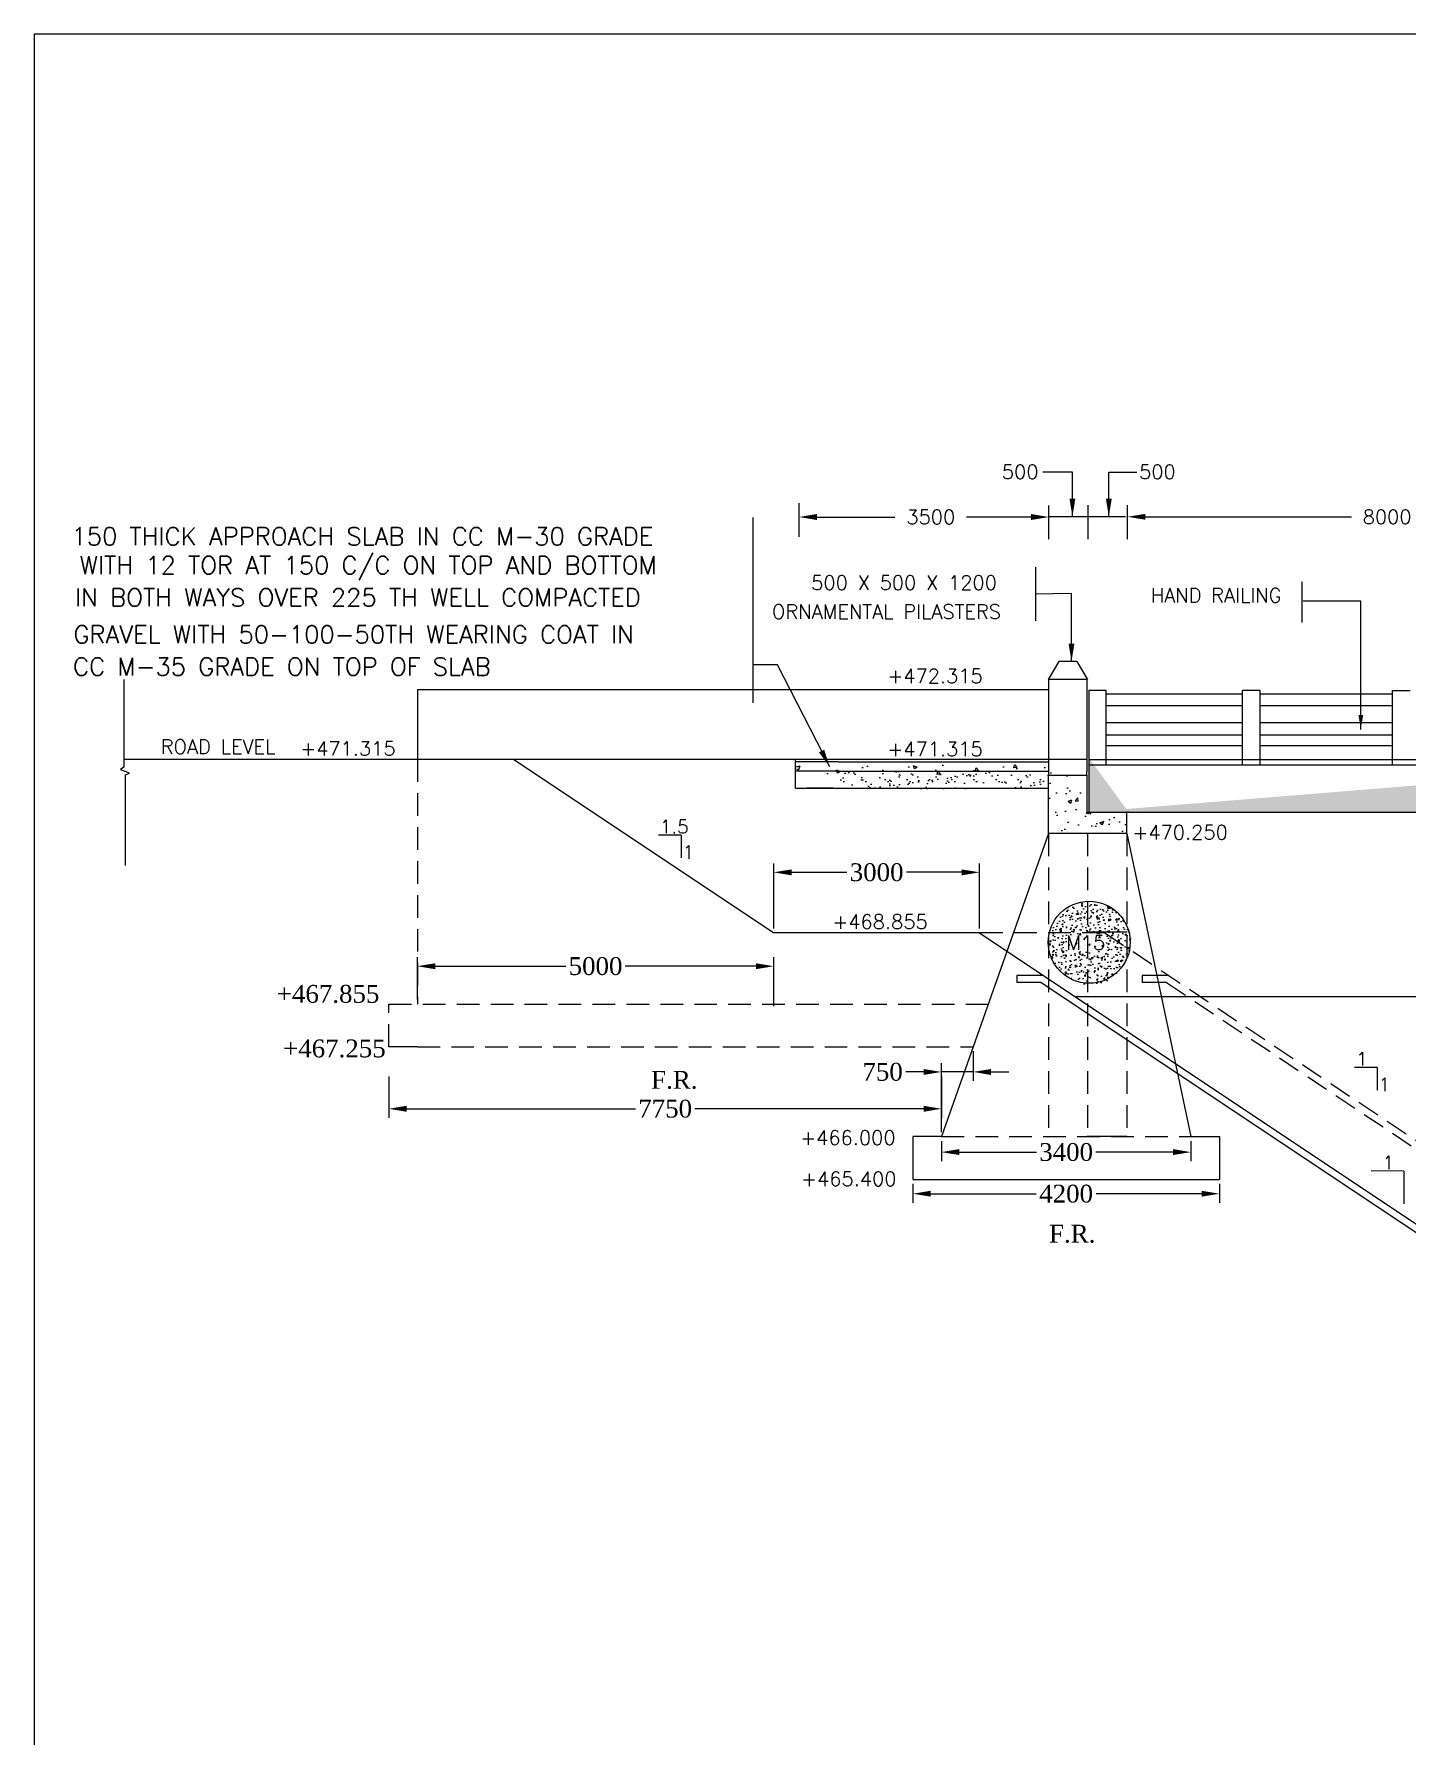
# Model space of a CAD drawing. Header units: millimetres. Extents: x 173 to 1182, y 876 to 1915.
# Drawn here: x 173.3 to 365.9, y 1232.5 to 1471.3 of the extents above; entities that cross this region are included whole.
import ezdxf

# ---------------------------------------------------------------- set-up
doc = ezdxf.new("R2010")
doc.units = ezdxf.units.MM
doc.linetypes.add('HIDDEN', pattern=[9.525, 6.35, -3.175])
doc.styles.add('ROMANS', font='romans')
doc.styles.get("Standard").update_dxf_attribs({"font": 'times.ttf'})
doc.styles.add('TIMES NEW ROMAN', font='times.ttf')
doc.dimstyles.new('ISO-25', dxfattribs={"dimtxt": 2.5, "dimasz": 2.5, "dimexe": 1.25, "dimexo": 0.625, "dimtad": 0, "dimtih": 1, "dimtoh": 1, "dimlfac": 100, "dimtxsty": 'TIMES NEW ROMAN', "dimcen": 2.5, "dimadec": 0, "dimazin": 0, "dimtfac": 1, "dimtmove": 0, "dimatfit": 3, "dimfxl": 1, "dimarcsym": 0})
doc.dimstyles.get("Standard").update_dxf_attribs({"dimtxt": 2, "dimasz": 2.5, "dimexe": 0.18, "dimexo": 0.18, "dimgap": 1.5, "dimtad": 0, "dimtih": 1, "dimtoh": 1, "dimdec": 0, "dimlfac": 100, "dimzin": 0, "dimdsep": 46, "dimtxsty": 'ROMANS', "dimcen": 0.09, "dimadec": 0, "dimazin": 0, "dimtfac": 1, "dimtdec": 0, "dimtofl": 0, "dimtmove": 1, "dimatfit": 1, "dimfxl": 1, "dimtolj": 1, "dimtzin": 0, "dimarcsym": 0})
pattern_1 = [(50, (141.2165, 607.797), (5.379451, -0.47064), [0.5625, -6.1875]), (355, (141.2165, 607.797), (-1.040635, 5.64144), [0.45, -4.95]), (100.4514, (141.665, 607.758), (4.33882, 5.170797), [0.47805, -5.258566]), (46.1842, (141.2165, 609.297), (8.00431, -1.241393), [0.84375, -9.28125]), (96.6356, (141.8835, 609.194), (7.00997, 7.305884), [0.71708, -7.88785]), (351.1842, (141.2165, 609.297), (7.009965, 7.30589), [0.675, -7.425]), (21, (141.9665, 608.922), (4.476803, -3.019642), [0.5625, -6.1875]), (326, (141.9665, 608.922), (1.824865, 5.438625), [0.45, -4.95]), (71.4514, (142.3396, 608.6705), (6.30167, 2.41898), [0.47805, -5.258566]), (37.5, (141.2165, 607.797), (0.091199, 2.496704), [0, -4.89, 0, -5.025, 0, -4.96875]), (7.5, (141.2165, 607.797), (1.9730215, 2.958088), [0, -2.865, 0, -4.7775, 0, -1.89375]), (327.5, (139.544, 607.797), (4.0036683, -0.1691615), [0, -1.875, 0, -5.85, 0, -7.7625]), (317.5, (138.794, 607.797), (4.373896, 0.750787), [0, -2.4375, 0, -3.885, 0, -5.5125])]

# ---------------------------------------------------------------- blocks, each defined once
blk = doc.blocks.new('*D78')
at = {"color": 0, "lineweight": -2, "transparency": 16777216}
for p, q in [((296.58, 1309.99), (296.58, 1307.35)), ((299.08, 1308.6), (313.86, 1308.6)), ((337.08, 1308.6), (322.31, 1308.6)), ((339.58, 1309.99), (339.58, 1307.35))]:
    blk.add_line(p, q, dxfattribs=at)
at = {"color": 0, "transparency": 16777216}
for points in [[(299.08, 1309.02), (299.08, 1308.19), (296.58, 1308.6)], [(337.08, 1309.02), (337.08, 1308.19), (339.58, 1308.6)]]:
    blk.add_solid(points, dxfattribs=at)
at = {"layer": 'Defpoints', "color": 0, "transparency": 16777216}
for p in [(296.58, 1310.62), (339.58, 1310.62), (339.58, 1308.6)]:
    blk.add_point(p, dxfattribs=at)
at = {"color": 0, "transparency": 16777216, "insert": (318.08, 1308.6), "char_height": 2.5, "attachment_point": 5, "style": 'TIMES NEW ROMAN'}
blk.add_mtext('4200', dxfattribs=at)
blk = doc.blocks.new('*D79')
at = {"color": 0, "lineweight": -2, "transparency": 16777216}
for p, q in [((326.71, 1403.71), (326.71, 1403.74)), ((329.21, 1403.56), (358.1, 1403.56)), ((403.92, 1403.56), (368.15, 1403.56)), ((406.42, 1403.71), (406.42, 1403.74))]:
    blk.add_line(p, q, dxfattribs=at)
at = {"color": 0, "transparency": 16777216}
for points in [[(329.21, 1403.98), (329.21, 1403.15), (326.71, 1403.56)], [(403.92, 1403.98), (403.92, 1403.15), (406.42, 1403.56)]]:
    blk.add_solid(points, dxfattribs=at)
at = {"layer": 'Defpoints', "color": 0, "transparency": 16777216}
for p in [(326.71, 1403.56), (326.71, 1403.53), (406.42, 1403.53)]:
    blk.add_point(p, dxfattribs=at)
at = {"color": 0, "transparency": 16777216, "insert": (363.12, 1403.56), "char_height": 2, "attachment_point": 5, "style": 'ROMANS'}
blk.add_mtext('\\A1;8000', dxfattribs=at)
blk = doc.blocks.new('*D80')
at = {"color": 0, "lineweight": -2, "transparency": 16777216}
for p, q in [((280.61, 1403.29), (280.61, 1403.71)), ((283.11, 1403.53), (294.06, 1403.53)), ((313.14, 1403.53), (304.11, 1403.53)), ((315.64, 1402.98), (315.64, 1403.71))]:
    blk.add_line(p, q, dxfattribs=at)
at = {"color": 0, "transparency": 16777216}
for points in [[(283.11, 1403.95), (283.11, 1403.11), (280.61, 1403.53)], [(313.14, 1403.95), (313.14, 1403.11), (315.64, 1403.53)]]:
    blk.add_solid(points, dxfattribs=at)
at = {"layer": 'Defpoints', "color": 0, "transparency": 16777216}
for p in [(280.61, 1403.53), (280.61, 1403.11), (315.64, 1402.8)]:
    blk.add_point(p, dxfattribs=at)
at = {"color": 0, "transparency": 16777216, "insert": (299.09, 1403.53), "char_height": 2, "attachment_point": 5, "style": 'ROMANS'}
blk.add_mtext('\\A1;3500', dxfattribs=at)
blk = doc.blocks.new('*D100')
at = {"color": 0, "lineweight": -2, "transparency": 16777216}
for p, q in [((277.05, 1345.83), (277.05, 1354.94)), ((279.55, 1353.69), (287.31, 1353.69)), ((303.43, 1353.69), (295.66, 1353.69)), ((305.93, 1345.83), (305.93, 1354.94))]:
    blk.add_line(p, q, dxfattribs=at)
at = {"color": 0, "transparency": 16777216}
for points in [[(279.55, 1354.1), (279.55, 1353.27), (277.05, 1353.69)], [(303.43, 1354.1), (303.43, 1353.27), (305.93, 1353.69)]]:
    blk.add_solid(points, dxfattribs=at)
at = {"layer": 'Defpoints', "color": 0, "transparency": 16777216}
for p in [(305.93, 1353.69), (277.05, 1345.2), (305.93, 1345.2)]:
    blk.add_point(p, dxfattribs=at)
at = {"color": 0, "transparency": 16777216, "insert": (291.49, 1353.69), "char_height": 2.5, "attachment_point": 5, "style": 'TIMES NEW ROMAN'}
blk.add_mtext('3000', dxfattribs=at)
blk = doc.blocks.new('*D108')
at = {"color": 0, "lineweight": -2, "transparency": 16777216}
for p, q in [((227.05, 1335.83), (227.05, 1341.77)), ((277.05, 1334.92), (277.05, 1341.77)), ((229.55, 1340.52), (247.89, 1340.52)), ((274.55, 1340.52), (256.22, 1340.52))]:
    blk.add_line(p, q, dxfattribs=at)
at = {"color": 0, "transparency": 16777216}
for points in [[(229.55, 1340.93), (229.55, 1340.1), (227.05, 1340.52)], [(274.55, 1340.93), (274.55, 1340.1), (277.05, 1340.52)]]:
    blk.add_solid(points, dxfattribs=at)
at = {"layer": 'Defpoints', "color": 0, "transparency": 16777216}
for p in [(227.05, 1340.52), (227.05, 1335.2), (277.05, 1334.3)]:
    blk.add_point(p, dxfattribs=at)
at = {"color": 0, "transparency": 16777216, "insert": (252.05, 1340.52), "char_height": 2.5, "attachment_point": 5, "style": 'TIMES NEW ROMAN'}
blk.add_mtext('5000', dxfattribs=at)
blk = doc.blocks.new('*D110')
at = {"color": 0, "lineweight": -2, "transparency": 16777216}
for p, q in [((300.58, 1315.99), (300.58, 1313.19)), ((335.58, 1315.99), (335.58, 1313.19)), ((303.08, 1314.44), (313.91, 1314.44)), ((333.08, 1314.44), (322.26, 1314.44))]:
    blk.add_line(p, q, dxfattribs=at)
at = {"color": 0, "transparency": 16777216}
for points in [[(303.08, 1314.86), (303.08, 1314.03), (300.58, 1314.44)], [(333.08, 1314.86), (333.08, 1314.03), (335.58, 1314.44)]]:
    blk.add_solid(points, dxfattribs=at)
at = {"layer": 'Defpoints', "color": 0, "transparency": 16777216}
for p in [(300.58, 1316.62), (335.58, 1316.62), (335.58, 1314.44)]:
    blk.add_point(p, dxfattribs=at)
at = {"color": 0, "transparency": 16777216, "insert": (318.08, 1314.44), "char_height": 2.5, "attachment_point": 5, "style": 'TIMES NEW ROMAN'}
blk.add_mtext('3400', dxfattribs=at)
blk = doc.blocks.new('*D133')
at = {"color": 0, "lineweight": -2, "transparency": 16777216}
for p, q in [((305.03, 1328.58), (305.03, 1324.44)), ((298.08, 1325.69), (295.58, 1325.69)), ((300.58, 1317.24), (300.58, 1326.94)), ((305.03, 1325.69), (300.58, 1325.69)), ((307.53, 1325.69), (310.03, 1325.69))]:
    blk.add_line(p, q, dxfattribs=at)
at = {"color": 0, "transparency": 16777216}
for points in [[(298.08, 1326.1), (298.08, 1325.27), (300.58, 1325.69)], [(307.53, 1326.1), (307.53, 1325.27), (305.03, 1325.69)]]:
    blk.add_solid(points, dxfattribs=at)
at = {"layer": 'Defpoints', "color": 0, "transparency": 16777216}
for p in [(305.03, 1329.2), (300.58, 1325.69), (300.58, 1316.62)]:
    blk.add_point(p, dxfattribs=at)
at = {"color": 0, "transparency": 16777216, "insert": (292.33, 1325.69), "char_height": 2.5, "attachment_point": 5, "style": 'TIMES NEW ROMAN'}
blk.add_mtext('750', dxfattribs=at)
blk = doc.blocks.new('*D134')
at = {"color": 0, "lineweight": -2, "transparency": 16777216}
for p, q in [((223.05, 1325.06), (223.05, 1319.27)), ((300.58, 1325.06), (300.58, 1319.27)), ((225.55, 1320.52), (257.64, 1320.52)), ((298.08, 1320.52), (266, 1320.52))]:
    blk.add_line(p, q, dxfattribs=at)
at = {"color": 0, "transparency": 16777216}
for points in [[(225.55, 1320.94), (225.55, 1320.1), (223.05, 1320.52)], [(298.08, 1320.94), (298.08, 1320.1), (300.58, 1320.52)]]:
    blk.add_solid(points, dxfattribs=at)
at = {"layer": 'Defpoints', "color": 0, "transparency": 16777216}
for p in [(223.05, 1325.69), (300.58, 1325.69), (223.05, 1320.52)]:
    blk.add_point(p, dxfattribs=at)
at = {"color": 0, "transparency": 16777216, "insert": (261.82, 1320.52), "char_height": 2.5, "attachment_point": 5, "style": 'TIMES NEW ROMAN'}
blk.add_mtext('7750', dxfattribs=at)

msp = doc.modelspace()

# ---------------------------------------------------------------- hatches: boundary and pattern name
h = msp.add_hatch()
h.set_pattern_fill('AR-CONC', color=256, style=0)
h.set_pattern_definition([(50, (140.7314, 562.0006), (7.1726, -0.62752), [0.75, -8.25]), (355, (140.7314, 562.001), (-1.387513, 7.52192), [0.6, -6.6]), (100.4514, (141.329, 561.948), (5.785094, 6.894395), [0.6374, -7.01142]), (46.1842, (140.731, 564.001), (10.67241, -1.65519), [1.125, -12.375]), (96.6356, (141.621, 563.863), (9.34663, 9.74118), [0.9561, -10.51713]), (351.1842, (140.731, 564.001), (9.34662, 9.74119), [0.9, -9.9]), (21, (141.7314, 563.5006), (5.96907, -4.02619), [0.75, -8.25]), (326, (141.7314, 563.501), (2.43315, 7.2515), [0.6, -6.6]), (71.4514, (142.229, 563.165), (8.402226, 3.225305), [0.6374, -7.01142]), (37.5, (140.7314, 562.0006), (0.1215986, 3.3289385), [0, -6.52, 0, -6.7, 0, -6.625]), (7.5, (140.7314, 562.0006), (2.630695, 3.944117), [0, -3.82, 0, -6.37, 0, -2.525]), (327.5, (138.5014, 562.0006), (5.338224, -0.225549), [0, -2.5, 0, -7.8, 0, -10.35]), (317.5, (137.5014, 562.0006), (5.831862, 1.00105), [0, -3.25, 0, -5.18, 0, -7.35])])
h.paths.add_polyline_path([(284.69966, 1368.7374), (280.26357, 1368.7374), (280.26357, 1367.4315), (284.69966, 1367.4315)])
h = msp.add_hatch()
h.set_pattern_fill('AR-CONC', color=256, scale=0.75, style=0)
h.set_pattern_definition([(130, (762.779, 947.223), (-5.37945, -0.47064), [0.5625, -6.1875]), (185, (762.779, 947.223), (1.040635, 5.64144), [0.45, -4.95]), (79.5486, (762.3307, 947.1837), (-4.33882, 5.170797), [0.47805, -5.258566]), (133.8158, (762.779, 948.723), (-8.00431, -1.24139), [0.84375, -9.28125]), (83.3644, (762.112, 948.6195), (-7.00997, 7.30588), [0.71708, -7.88785]), (188.8158, (762.779, 948.723), (-7.00996, 7.30589), [0.675, -7.425]), (159, (762.029, 948.348), (-4.476803, -3.019642), [0.5625, -6.1875]), (214, (762.029, 948.348), (-1.824865, 5.438625), [0.45, -4.95]), (108.5486, (761.656, 948.0963), (-6.30167, 2.41898), [0.47805, -5.258566]), (142.5, (762.779, 947.223), (-0.091199, 2.496704), [0, -4.89, 0, -5.025, 0, -4.96875]), (172.5, (762.779, 947.223), (-1.973022, 2.958088), [0, -2.865, 0, -4.7775, 0, -1.89375]), (212.5, (764.4515, 947.223), (-4.003668, -0.1691615), [0, -1.875, 0, -5.85, 0, -7.7625]), (222.5, (765.2015, 947.223), (-4.373896, 0.750787), [0, -2.4375, 0, -3.885, 0, -5.5125])])
h.paths.add_polyline_path([(304.58433, 1367.25172), (302.33433, 1368.75172), (316.58433, 1368.75172), (316.58433, 1367.25172)])
h.paths.add_polyline_path([(302.33433, 1368.75172), (304.58433, 1367.25172), (281.58433, 1367.25172), (281.58433, 1368.75172)])
h = msp.add_hatch()
h.set_pattern_fill('AR-CONC', color=256, scale=0.75, style=0)
h.set_pattern_definition(pattern_1)
edge = h.paths.add_edge_path()
edge.add_line((457.42528, 1362.12811), (588.50094, 1362.12811))
edge.add_line((588.74319, 1362.12811), (594.04319, 1362.12811))
edge.add_line((594.04319, 1369.62896), (594.04319, 1362.12811))
edge.add_line((594.04319, 1369.46228), (503.08533, 1369.46228))
edge.add_line((503.08558, 1369.48913), (457.42528, 1369.48913))
edge.add_line((326.85071, 1362.12811), (457.50295, 1362.12811))
edge.add_line((457.50295, 1369.50169), (411.96687, 1369.50169))
edge.add_line((321.28433, 1369.50172), (411.81317, 1369.50172))
edge.add_line((320.99943, 1362.12811), (326.58433, 1362.12811))
edge.add_line((326.85071, 1362.12811), (326.58433, 1362.12811))
edge.add_line((321.28433, 1369.7347), (321.28433, 1362.12811))
h = msp.add_hatch()
h.set_pattern_fill('AR-SAND', color=256, style=0)
h.set_pattern_definition([(37.5, (-42.915, 604.3813), (-0.0629934, 1.9268238), [0, -1.52, 0, -1.7, 0, -1.625]), (7.5, (-42.915, 604.3813), (1.769777, 2.822146), [0, -0.82, 0, -1.37, 0, -0.525]), (327.5, (-44.145, 604.3813), (3.114142, 0.005659), [0, -0.5, 0, -1.8, 0, -2.35]), (317.5, (-44.145, 604.3813), (3.006127, 0.8776756), [0, -0.25, 0, -1.18, 0, -1.35])])
h.paths.add_polyline_path([(315.86265, 1365.45494), (315.87755, 1367.70494), (286.38832, 1367.70494), (286.38832, 1366.87225), (286.38832, 1365.45494)])
h = msp.add_hatch()
h.set_pattern_fill('AR-CONC', color=256, scale=0.75, style=0)
h.set_pattern_definition(pattern_1)
edge = h.paths.add_edge_path()
edge.add_line((326.58433, 1359.11954), (320.99943, 1359.11954))
edge.add_line((326.58433, 1359.11954), (326.58433, 1362.12811))
edge.add_line((320.99943, 1362.12811), (326.58433, 1362.12811))
edge.add_line((320.99943, 1359.11954), (315.62371, 1359.11954))
edge.add_line((315.62371, 1359.12651), (315.62371, 1367.3344))
edge.add_line((315.57987, 1367.3344), (320.99943, 1367.3344))
edge.add_line((320.99943, 1367.3344), (320.99943, 1362.12811))
h = msp.add_hatch()
h.set_pattern_fill('AR-CONC', color=256, scale=0.01, style=0)
h.set_pattern_definition([(50, (-394.8491, -565.6874), (1.8218467, -0.1593909), [0.1905, -2.0955]), (355, (-394.8491, -565.6874), (-0.3524283, 1.9105664), [0.1524, -1.6764]), (100.451, (-394.6973, -565.7007), (1.469425, 1.7511669), [0.1619, -1.7809]), (46.1842, (-394.8491, -565.1794), (2.7107904, -0.4204233), [0.28575, -3.14325]), (96.6356, (-394.6232, -565.2144), (2.3740423, 2.4742556), [0.24285, -2.67135]), (351.184, (-394.849, -565.1794), (2.374046, 2.474251), [0.2286, -2.5146]), (21, (-394.5951, -565.3064), (1.5161488, -1.0226552), [0.1905, -2.0955]), (326, (-394.5951, -565.3064), (0.6180203, 1.8418797), [0.1524, -1.6764]), (71.4514, (-394.4688, -565.3916), (2.1341649, 0.8192286), [0.1619, -1.7809]), (37.5, (-394.84914, -565.6874), (0.03088603, 0.84555039), [0, -1.65608, 0, -1.7018, 0, -1.68275]), (7.5, (-394.8491, -565.6874), (0.66819663, 1.00180575), [0, -0.97028, 0, -1.61798, 0, -0.64135]), (327.5, (-395.41556, -565.6874), (1.35590595, -0.05728744), [0, -0.635, 0, -1.9812, 0, -2.6289]), (317.5, (-395.6696, -565.6874), (1.4812918, 0.2542649), [0, -0.8255, 0, -1.31572, 0, -1.8669])])
h.paths.add_polyline_path([(327.21449, 1343.74539, 1), (315.71067, 1343.74539, 1)])
h.paths.add_polyline_path([(317.96576, 1342.32473), (324.39433, 1342.32473), (324.39433, 1345.32473), (317.96576, 1345.32473)], flags=24)

# ---------------------------------------------------------------- linework, layer by layer
for p, q in [((1068.25993, 1471.28119), (173.25993, 1471.28119)), ((173.25993, 1471.28119), (173.25993, 876.28119)), ((280.60904, 1400.74436), (280.60904, 1405.4754)), ((315.63877, 1400.43508), (315.63877, 1405.16611)), ((321.17424, 1400.43508), (321.17424, 1405.18643)), ((326.70716, 1400.43508), (326.70716, 1405.18643)), ((274.1075, 1403.47998), (274.1075, 1377.45578)), ((315.63877, 1403.60058), (326.39766, 1403.60058)), ((313.77329, 1396.48109), (313.77329, 1388.95292)), ((351.1557, 1394.42317), (351.1557, 1388.75038)), ((317.06755, 1383.27927), (315.56755, 1380.75172)), ((319.58433, 1383.27927), (317.06755, 1383.27927)), ((319.58433, 1383.27927), (321.08433, 1380.75172)), ((185.86016, 1380.7359), (185.86016, 1368.41851)), ((321.08433, 1380.75172), (315.5783, 1380.75172)), ((315.60904, 1380.75172), (315.60904, 1367.3344)), ((321.00385, 1380.7366), (321.00385, 1368.45607)), ((227.08738, 1379.35848), (315.60904, 1379.35848)), ((227.08738, 1379.35848), (227.08738, 1369.54884)), ((323.68433, 1379.20172), (321.28433, 1379.20172)), ((321.28433, 1379.20172), (321.28433, 1370.10268)), ((323.68433, 1368.75172), (323.68433, 1379.20172)), ((342.81217, 1378.69092), (323.68433, 1378.69092)), ((345.31217, 1379.20172), (342.81217, 1379.20172)), ((342.81217, 1368.75172), (342.81217, 1379.20172)), ((345.31217, 1368.75172), (345.31217, 1379.20172)), ((363.8575, 1378.69092), (345.31217, 1378.69092)), ((363.8575, 1379.20172), (366.3575, 1379.20172)), ((363.8575, 1368.75172), (363.8575, 1379.20172)), ((342.81217, 1377.04092), (323.68433, 1377.04092)), ((363.8575, 1377.04092), (345.31217, 1377.04092)), ((342.81217, 1374.64092), (323.68433, 1374.64092)), ((323.68433, 1372.99092), (342.81217, 1372.99092)), ((363.8575, 1374.64092), (345.31217, 1374.64092)), ((345.31217, 1372.99092), (363.8575, 1372.99092)), ((323.68433, 1371.49092), (342.81217, 1371.49092)), ((345.31217, 1371.49092), (363.8575, 1371.49092)), ((185.86016, 1368.41851), (185.37597, 1368.12565)), ((185.37597, 1368.12565), (186.61837, 1367.63791)), ((185.86016, 1369.54884), (321.00385, 1369.54884)), ((240.53701, 1369.54884), (277.05295, 1345.20488)), ((280.11729, 1365.49081), (280.11729, 1369.54884)), ((286.08433, 1369.17437), (280.11729, 1369.17437)), ((286.08433, 1369.17437), (315.60904, 1369.17437)), ((320.99943, 1368.56173), (320.99943, 1367.83134)), ((321.28433, 1370.10268), (321.28433, 1369.7347)), ((321.28433, 1369.7347), (321.28433, 1362.12811)), ((186.61837, 1367.55223), (186.03285, 1367.30587)), ((186.03285, 1367.39154), (186.03285, 1354.6488)), ((286.08433, 1367.8582), (280.11729, 1367.8582)), ((286.08433, 1367.8582), (315.60904, 1367.8582)), ((315.57987, 1367.3344), (320.99943, 1367.3344)), ((315.62371, 1359.12651), (315.62371, 1367.3344)), ((320.99943, 1367.3344), (320.99943, 1367.83134)), ((320.99943, 1367.3344), (320.99943, 1362.12811)), ((280.11729, 1365.49081), (315.6759, 1365.49081)), ((285.37408, 1365.49081), (281.69067, 1365.49081)), ((320.99943, 1362.12811), (326.58433, 1362.12811)), ((326.85071, 1362.12811), (326.58433, 1362.12811)), ((326.58433, 1359.11954), (326.58433, 1362.12811)), ((326.85071, 1362.12811), (457.50295, 1362.12811)), ((315.58433, 1359.11954), (300.58433, 1316.61954)), ((320.99943, 1359.11954), (315.62371, 1359.11954)), ((326.58433, 1359.11954), (320.99943, 1359.11954)), ((326.58433, 1359.11954), (335.58433, 1316.61954)), ((326.89929, 1357.56992), (326.89929, 1357.56992)), ((307.05295, 1345.20488), (277.05295, 1345.20488)), ((305.92528, 1345.20488), (389.92528, 1289.20488)), ((326.58433, 1345.28863), (320.99943, 1345.28863)), ((311.18554, 1339.22721), (311.18554, 1338.22721)), ((314.58902, 1338.22721), (389.62251, 1288.20488)), ((328.76321, 1339.22721), (328.76321, 1338.22721)), ((594.45295, 1336.20488), (319.48311, 1336.20488)), ((227.05295, 1329.20488), (223.05295, 1329.20488)), ((300.58433, 1316.61954), (296.58433, 1316.61954)), ((296.58433, 1316.61954), (296.58433, 1310.61954)), ((326.58433, 1316.61954), (320.99943, 1316.61954)), ((335.58433, 1316.61954), (339.58433, 1316.61954)), ((339.58433, 1316.61954), (339.58433, 1310.61954)), ((365.45511, 1311.78132), (360.87642, 1311.81697)), ((365.45511, 1311.78132), (365.45511, 1307.18245)), ((296.58433, 1310.61954), (339.58433, 1310.61954))]:
    msp.add_line(p, q)
at = {"linetype": 'HIDDEN', "ltscale": 0.5}
for p, q in [((227.05295, 1369.54884), (227.05295, 1335.20488)), ((264.06002, 1358.89185), (259.48133, 1358.92751)), ((264.06002, 1358.89185), (264.06002, 1354.29299)), ((315.58433, 1359.11954), (315.58433, 1316.61954)), ((321.08433, 1359.11954), (321.08433, 1316.61954)), ((326.58433, 1359.11954), (326.58433, 1316.61954)), ((323.50295, 1345.20488), (293.50295, 1345.20488)), ((323.50295, 1345.20488), (407.50295, 1289.20488)), ((332.16669, 1338.22721), (406.94825, 1288.37283)), ((223.05295, 1335.20488), (307.14386, 1335.20488)), ((223.05295, 1329.20488), (223.05295, 1335.20488)), ((227.05295, 1329.20488), (305.02621, 1329.20488)), ((361.732, 1326.2983), (357.15331, 1326.33395)), ((361.732, 1326.2983), (361.732, 1321.69943)), ((300.58433, 1316.61954), (335.58433, 1316.61954))]:
    msp.add_line(p, q, dxfattribs=at)
at = {"linetype": 'HIDDEN'}
for p, q in [((314.89179, 1339.22721), (311.18554, 1339.22721)), ((314.58902, 1338.22721), (311.18554, 1338.22721)), ((332.46946, 1339.22721), (328.76321, 1339.22721)), ((332.16669, 1338.22721), (328.76321, 1338.22721))]:
    msp.add_line(p, q, dxfattribs=at)
at = {"const_width": 0.2, "flags": 128}
for points in [[(321.28433, 1369.50172), (411.81317, 1369.50172)], [(321.28433, 1368.75172), (411.81317, 1368.75172)]]:
    msp.add_lwpolyline(points, dxfattribs=at)
msp.add_circle((321.31792, 1343.88335), 5.75191)

# ---------------------------------------------------------------- texts
at = {"style": 'ROMANS'}
for s, height, p in [('500', 2, (309.06546, 1408.86873)), ('500', 2, (328.32187, 1408.86873)), ('150 THICK APPROACH SLAB IN CC M-30 GRADE', 2.5, (178.51915, 1399.56759)), ('WITH 12 TOR AT 150 C/C ON TOP AND BOTTOM', 2.5, (179.66275, 1395.51997)), ('500 X 500 X 1200', 2, (282.31031, 1393.30715)), ('IN BOTH WAYS OVER 225 TH WELL COMPACTED', 2.5, (179.01979, 1391.00297)), ('HAND RAILING ', 2, (329.95374, 1391.55382)), ('ORNAMENTAL PILASTERS', 2, (276.80017, 1389.25953)), ('GRAVEL WITH 50-100-50TH WEARING COAT IN', 2.5, (178.80505, 1385.81157)), ('CC M-35 GRADE ON TOP OF SLAB', 2.5, (178.73388, 1381.29456)), ('+472.315', 2, (293.00522, 1380.23867)), (' ROAD LEVEL', 2, (189.66251, 1370.31715)), ('+471.315', 2, (210.62083, 1370.06181)), ('+471.315', 2, (293.00522, 1369.98849)), ('+470.250', 2, (327.39104, 1358.29983)), ('+468.855', 2, (285.29186, 1345.75998)), ('M15 ', 2, (318.08481, 1342.82473)), ('+466.000', 2, (280.77499, 1315.46092)), ('1', 1.875, (362.48933, 1312.05106)), ('+465.400', 2, (280.90065, 1309.68792))]:
    msp.add_text(s, height=height, dxfattribs=at).set_placement(p)
at = {"linetype": 'HIDDEN', "ltscale": 0.5, "style": 'ROMANS'}
for s, p in [('1.5', (261.09424, 1359.1616)), ('1', (264.26573, 1355.59953)), ('1', (358.76622, 1326.56804)), ('1', (361.93771, 1323.00598))]:
    msp.add_text(s, height=1.875, dxfattribs=at).set_placement(p)
for s, p in [('+467.855', (207.32029, 1335.39128)), ('+467.255', (208.20232, 1327.73438)), ('F.R.', (259.8458, 1323.32581)), ('F.R.', (315.68048, 1301.74947))]:
    msp.add_text(s, height=2.5).set_placement(p)

# ---------------------------------------------------------------- dimensions: what is measured, and where the dimension line sits
for base, p1, p2, text, dimstyle, picture, middle in [((280.60904, 1403.53144), (315.63877, 1402.80059), (280.60904, 1403.10988), '3500', 'Standard', '*D80', (299.08566, 1403.53144)), ((326.70716, 1403.56432), (406.4178, 1403.52849), (326.70716, 1403.52849), '8000', 'Standard', '*D79', (363.12236, 1403.56432)), ((305.92528, 1353.68697), (277.05295, 1345.20488), (305.92528, 1345.20488), '3000', 'ISO-25', '*D100', (291.48912, 1353.68697))]:
    dim = msp.add_linear_dim(base=base, p1=p1, p2=p2, text=text, dimstyle=dimstyle)
    dim.commit()
    dim.dimension.update_dxf_attribs({"geometry": picture, "text_midpoint": middle, "dimtype": 160})
dim = msp.add_linear_dim(base=(227.05295, 1340.51828), p1=(277.05295, 1334.29689), p2=(227.05295, 1335.20488), dimstyle='ISO-25')
dim.commit()
dim.dimension.update_dxf_attribs({"geometry": '*D108', "text_midpoint": (252.05295, 1340.51828), "dimtype": 160})
for base, p1, p2, text, picture, middle in [((300.58433, 1325.68657), (305.02621, 1329.20488), (300.58433, 1316.61954), '750', '*D133', (292.32504, 1325.68657)), ((223.05295, 1320.51956), (300.58433, 1325.68657), (223.05295, 1325.68657), '7750', '*D134', (261.81864, 1320.51956)), ((335.58433, 1314.44447), (300.58433, 1316.61954), (335.58433, 1316.61954), '3400', '*D110', (318.08433, 1314.44447)), ((339.58433, 1308.60267), (296.58433, 1310.61954), (339.58433, 1310.61954), '4200', '*D78', (318.08433, 1308.60267))]:
    dim = msp.add_linear_dim(base=base, p1=p1, p2=p2, text=text, dimstyle='ISO-25')
    dim.commit()
    dim.dimension.update_dxf_attribs({"geometry": picture, "text_midpoint": middle})

# ---------------------------------------------------------------- leaders
for points, dimstyle, override in [([(318.96288, 1403.60058), (318.96288, 1409.82239), (314.80254, 1409.82239)], 'Standard', {"dimgap": 1.5, "dimtad": 0}), ([(324.07415, 1403.60058), (324.07415, 1409.82239), (327.99675, 1409.82239)], 'Standard', {"dimgap": 1.5, "dimtad": 0}), ([(318.83433, 1383.27927), (318.83433, 1392.81539), (313.77329, 1392.717)], 'Standard', {"dimgap": 1.5, "dimtad": 0}), ([(359.42653, 1373.7414), (359.42653, 1391.73176), (351.32455, 1391.73176)], 'Standard', {"dimasz": 2}), ([(284.90621, 1368.47787), (277.58372, 1382.79967), (274.1075, 1382.79967)], 'ISO-25', {"dimgap": 0.625, "dimtad": 0})]:
    msp.add_leader(points, dimstyle=dimstyle, override=override)

doc.saveas('drawing.dxf')
